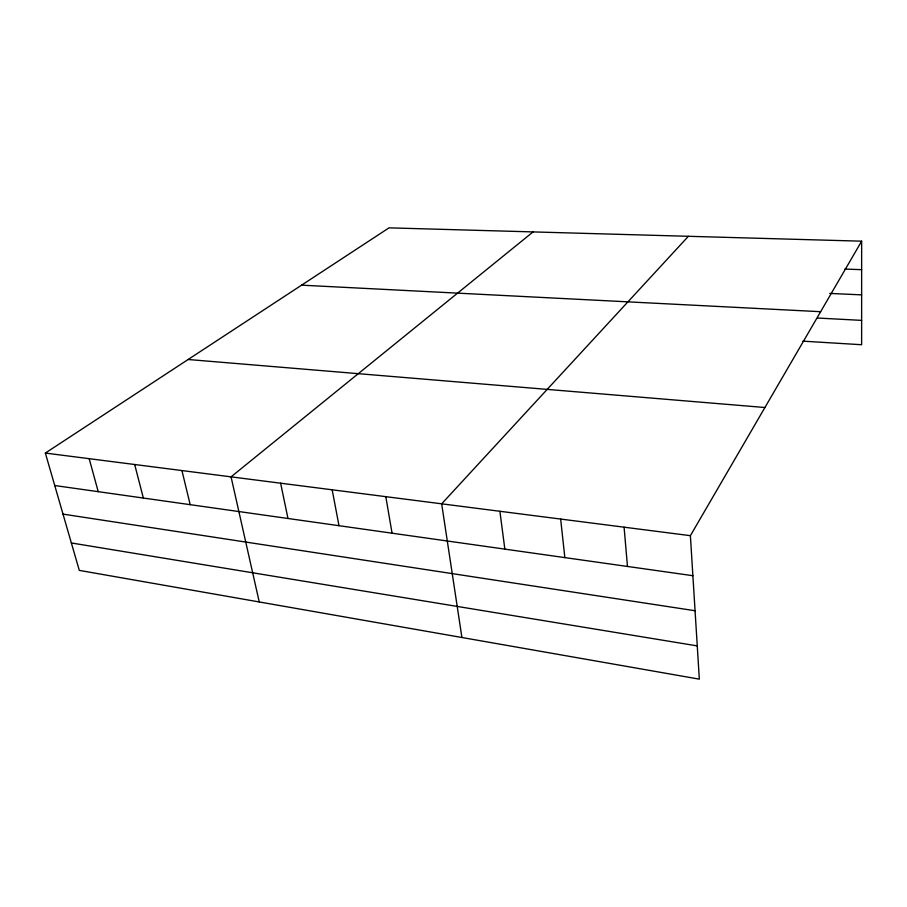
<?xml version="1.0" encoding="UTF-8"?>
<svg xmlns="http://www.w3.org/2000/svg" width="907" height="907" viewBox="0 0 907 907"><rect width="100%" height="100%" fill="white"/><g stroke="black" fill="none" stroke-linecap="round" stroke-linejoin="round"><path stroke-width="1.36" d="M861.65 241.183L690.386 535.674L699.331 679.15L79.294 570.39L45.35 453.069L389.046 227.85L861.65 241.183L861.627 344.728L802.91 341.157M688.379 236.296L441.664 503.827L461.912 637.508M533.067 231.909L231.058 476.855L259.243 601.953M844.859 269.05L861.639 269.674M829.735 293.426L861.639 294.866M301.577 285.161L820.642 311.702M817.626 318.04L861.627 320.375M188.134 359.501L764.918 407.515M45.35 453.069L690.386 535.674M54.737 485.528L692.88 575.696M63.014 514.122L695.068 610.74M71.358 542.964L697.256 645.897M89.181 458.681L98.228 491.673M134.678 464.509L143.351 498.045M181.933 470.563L190.198 504.666M280.626 483.193L287.973 518.487M332.166 489.803L338.991 525.697M385.804 496.673L392.062 533.191M499.893 511.276L504.848 549.132M560.651 519.065L564.846 557.612M624.084 527.182L627.474 566.456"/></g></svg>
